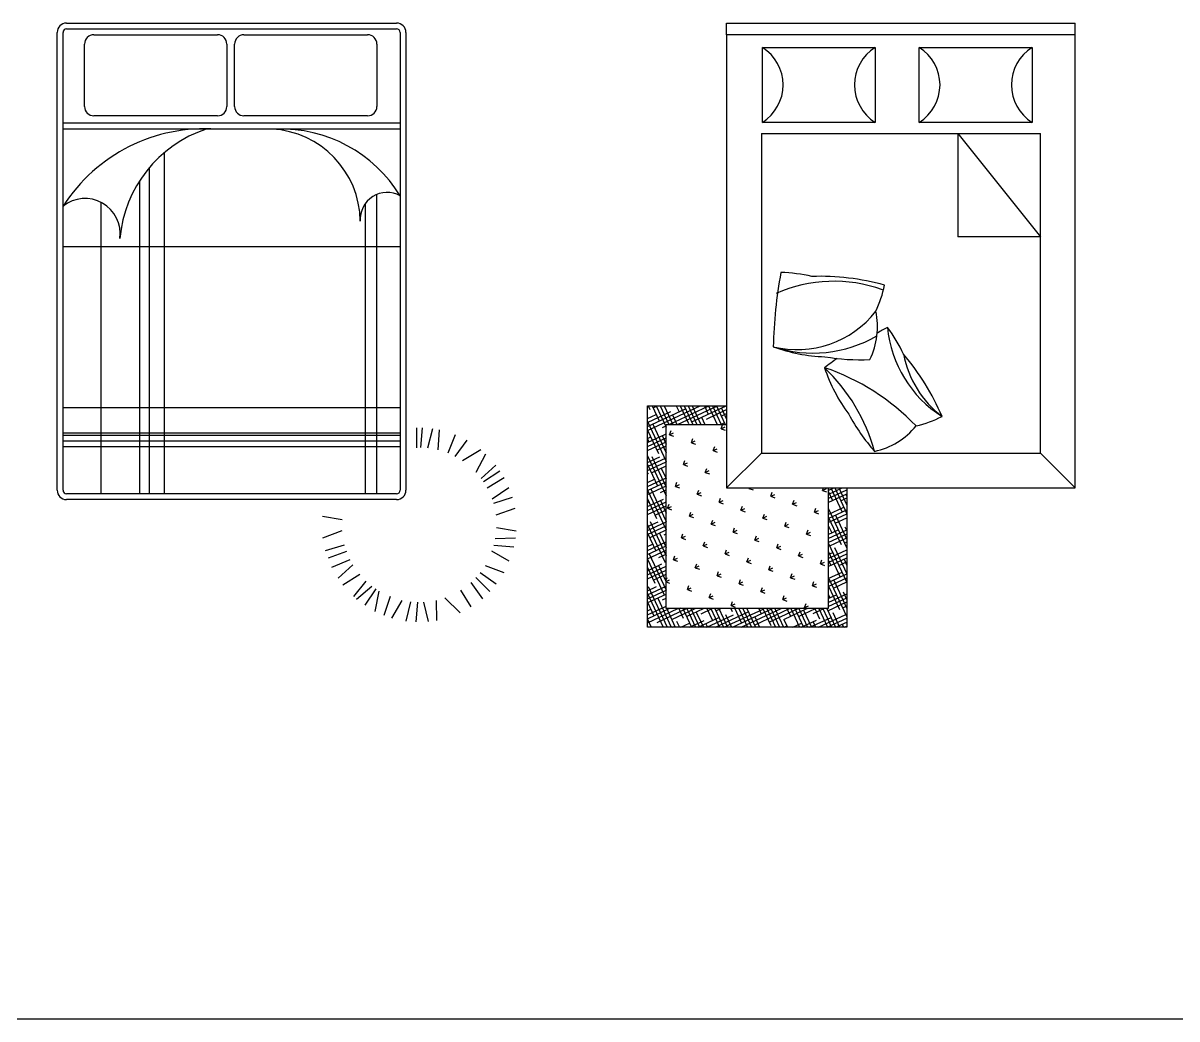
# Model space of a CAD drawing. Header units: millimetres. Extents: x 1787 to 68324, y 1435 to 30835.
# Drawn here: x 16845 to 21809, y 8173 to 12458 of the extents above; entities that cross this region are included whole.
import ezdxf

# ---------------------------------------------------------------- set-up
doc = ezdxf.new("R2010")
doc.units = ezdxf.units.MM
doc.layers.add('www.cad-blocks.net', color=7, linetype='Continuous')

# ---------------------------------------------------------------- blocks, each defined once
blk = doc.blocks.new('A$C20A07B91')
for p, q in [((0, 0.5668), (0, 2.5368)), ((0.025, 0.5668), (0.025, 2.5368)), ((0.04, 2.5768), (1.46, 2.5768)), ((0.04, 2.5518), (1.46, 2.5518)), ((1.475, 2.5368), (1.475, 0.5668)), ((1.5, 2.5368), (1.5, 0.5668)), ((0.1177, 2.2177), (0.1177, 2.4867)), ((0.1577, 2.5267), (0.6896, 2.5267)), ((0.7296, 2.4867), (0.7296, 2.2177)), ((0.7632, 2.2177), (0.7632, 2.4867)), ((0.8032, 2.5267), (1.3351, 2.5267)), ((1.3751, 2.4867), (1.3751, 2.2177)), ((1.475, 2.1455), (0.025, 2.1455)), ((0.6896, 2.1777), (0.1577, 2.1777)), ((1.3351, 2.1777), (0.8032, 2.1777)), ((1.475, 2.1208), (0.025, 2.1208)), ((0.4594, 2.0186), (0.4594, 0.5518)), ((0.3952, 1.9538), (0.3952, 0.5518)), ((0.3537, 1.8973), (0.3537, 0.5518)), ((1.3735, 1.8387), (1.3735, 0.5518)), ((0.1881, 1.8055), (0.1881, 0.5518)), ((1.325, 1.7998), (1.325, 0.5518)), ((1.475, 1.6146), (0.025, 1.6146)), ((1.475, 0.9216), (0.025, 0.9216)), ((1.475, 0.8127), (0.025, 0.8127)), ((1.475, 0.8028), (0.025, 0.8028)), ((1.5448, 0.8348), (1.5455, 0.7499)), ((1.5699, 0.8347), (1.5633, 0.7501)), ((1.6143, 0.831), (1.5932, 0.7481)), ((1.6427, 0.8261), (1.6378, 0.7402)), ((1.7121, 0.8051), (1.6806, 0.7263)), ((1.475, 0.778), (0.025, 0.778)), ((1.475, 0.7533), (0.025, 0.7533)), ((1.7614, 0.7816), (1.7107, 0.7125)), ((1.8218, 0.7404), (1.7431, 0.6933)), ((1.8424, 0.7223), (1.8011, 0.6437)), ((1.8863, 0.6743), (1.8232, 0.6171)), ((1.9045, 0.6491), (1.833, 0.6034)), ((1.9224, 0.6197), (1.8494, 0.5764)), ((1.46, 0.5518), (0.04, 0.5518)), ((1.9429, 0.5771), (1.8708, 0.5282)), ((1.46, 0.5268), (0.04, 0.5268)), ((1.9576, 0.5356), (1.8768, 0.5097)), ((1.1413, 0.4558), (1.2253, 0.4415)), ((1.9686, 0.4882), (1.8872, 0.4594)), ((1.9739, 0.3913), (1.8896, 0.4048)), ((1.1432, 0.3625), (1.2252, 0.3937)), ((1.9708, 0.3609), (1.8845, 0.3578)), ((1.1543, 0.3074), (1.2354, 0.3323)), ((1.2446, 0.3031), (1.1649, 0.2741)), ((1.9448, 0.2622), (1.8701, 0.3046)), ((1.9636, 0.322), (1.8777, 0.3283)), ((1.1813, 0.2354), (1.2596, 0.2685)), ((1.2719, 0.2461), (1.2078, 0.1886)), ((1.3016, 0.2043), (1.2293, 0.1587)), ((1.888, 0.1627), (1.8187, 0.2117)), ((1.8402, 0.2426), (1.9212, 0.2128)), ((1.328, 0.1761), (1.2751, 0.1095)), ((1.2875, 0.0985), (1.3538, 0.154)), ((1.7796, 0.17), (1.8287, 0.1002)), ((1.8616, 0.1317), (1.8013, 0.1913)), ((1.37, 0.1423), (1.3226, 0.0719)), ((1.3681, 0.0451), (1.3852, 0.1325)), ((1.4315, 0.1093), (1.4056, 0.0283)), ((1.6678, 0.1036), (1.7332, 0.0388)), ((1.7812, 0.065), (1.736, 0.1369)), ((1.44, 0.0166), (1.4837, 0.0929)), ((1.5197, 0.0868), (1.499, 0.0039)), ((1.5447, 0), (1.5511, 0.0847)), ((1.5756, 0.0852), (1.5955, 0.0016)), ((1.6305, 0.0929), (1.6312, 0.0064))]:
    blk.add_line(p, q)
for centre, radius, start, end in [((0.04, 2.5368), 0.04, 90, 180), ((0.04, 2.5368), 0.015, 90, 180), ((1.46, 2.5368), 0.04, 0, 90), ((1.46, 2.5368), 0.015, 0, 90), ((0.1577, 2.4867), 0.04, 90, 180), ((0.6896, 2.4867), 0.04, 0, 90), ((0.8032, 2.4867), 0.04, 90, 180), ((1.3351, 2.4867), 0.04, 0, 90), ((0.1577, 2.2177), 0.04, 180, 270), ((0.6896, 2.2177), 0.04, 270, 0), ((0.8032, 2.2177), 0.04, 180, 270), ((1.3351, 2.2177), 0.04, 270, 0), ((0.6351, 1.3977), 0.7248, 86.02, 147.3152), ((0.8125, 1.604), 0.5445, 108.3719, 175.104), ((0.9022, 1.72), 0.4013, 0.6841, 87.0689), ((0.9629, 1.5212), 0.5999, 31.3858, 91.9458), ((1.419, 1.7323), 0.1157, 61.0871, 183.7565), ((0.1193, 1.6701), 0.1519, 352.5961, 128.4013), ((0.04, 0.5668), 0.04, 180, 270), ((0.04, 0.5668), 0.015, 180, 270), ((1.46, 0.5668), 0.04, 270, 0), ((1.46, 0.5668), 0.015, 270, 0)]:
    blk.add_arc(centre, radius, start, end)
blk = doc.blocks.new('A$C39D7735F')
for p, q in [((0.3398, 2.5996), (1.8401, 2.5996)), ((0.3398, 2.5484), (0.3398, 2.5996)), ((1.8401, 0.5996), (1.8401, 2.5996)), ((0.3398, 2.5484), (0.3398, 0.5996)), ((1.8401, 2.5484), (0.3398, 2.5484)), ((0.4939, 2.1721), (0.4939, 2.495)), ((0.4939, 2.495), (0.9794, 2.495)), ((0.9794, 2.495), (0.9794, 2.1721)), ((1.1689, 2.1721), (1.1689, 2.495)), ((1.1689, 2.495), (1.6544, 2.495)), ((1.6544, 2.495), (1.6544, 2.1721)), ((0.9794, 2.1721), (0.4939, 2.1721)), ((1.6544, 2.1721), (1.1689, 2.1721)), ((0.4898, 2.125), (0.4898, 0.7496)), ((0.4898, 2.125), (1.6901, 2.125)), ((1.3347, 2.125), (1.6901, 1.6798)), ((1.3347, 2.125), (1.3347, 1.6798)), ((1.6901, 0.7496), (1.6901, 2.125)), ((1.6901, 1.6798), (1.3347, 1.6798)), ((0, 0), (0, 0.9526)), ((0, 0.9526), (0.3398, 0.9526)), ((0, 0.9502), (0.0053, 0.9526)), ((0.0005, 0.8469), (0.227, 0.9526)), ((0.0029, 0.9526), (0.0099, 0.9375)), ((0.0201, 0.9526), (0.0505, 0.8875)), ((0.0241, 0.9442), (0.0422, 0.9526)), ((0.0374, 0.9526), (0.08, 0.8612)), ((0.0546, 0.9526), (0.0919, 0.8726)), ((0.0719, 0.9526), (0.1092, 0.8726)), ((0.0925, 0.8726), (0.2641, 0.9526)), ((0.1236, 0.9526), (0.1355, 0.9271)), ((0.1295, 0.8726), (0.301, 0.9526)), ((0.1408, 0.9526), (0.176, 0.8771)), ((0.1581, 0.9526), (0.1954, 0.8726)), ((0.1753, 0.9526), (0.2126, 0.8726)), ((0.1902, 0.8837), (0.338, 0.9526)), ((0.1925, 0.9526), (0.2299, 0.8726)), ((0.2443, 0.9526), (0.261, 0.9167)), ((0.2615, 0.9526), (0.2988, 0.8726)), ((0.2787, 0.9526), (0.3161, 0.8726)), ((0.296, 0.9526), (0.3333, 0.8726)), ((0.3177, 0.9431), (0.3398, 0.8957)), ((0, 0.864), (0.1638, 0.9403)), ((0, 0.8812), (0.1005, 0.9281)), ((0, 0.8984), (0.0373, 0.9158)), ((0.1071, 0.9139), (0.1264, 0.8726)), ((0.2327, 0.9035), (0.2471, 0.8726)), ((0.2535, 0.8959), (0.3398, 0.9362)), ((0.3167, 0.9082), (0.3398, 0.919)), ((0, 0.8849), (0.08, 0.7133)), ((0, 0.8479), (0.0467, 0.7478)), ((0.0222, 0.8743), (0.08, 0.7503)), ((0.0637, 0.8592), (0.08, 0.8668)), ((0.08, 0.08), (0.08, 0.8726)), ((0.08, 0.8726), (0.3398, 0.8726)), ((0.0946, 0.8282), (0.101, 0.8459)), ((0.3143, 0.8726), (0.3299, 0.8799)), ((0.3167, 0.8538), (0.3231, 0.8714)), ((0.3167, 0.8538), (0.3337, 0.8617)), ((0.3167, 0.8538), (0.3343, 0.8474)), ((0, 0.795), (0.0769, 0.8309)), ((0, 0.8122), (0.0137, 0.8186)), ((0, 0.7778), (0.08, 0.8151)), ((0, 0.811), (0.0061, 0.7978)), ((0, 0.7605), (0.08, 0.7978)), ((0.0628, 0.8243), (0.08, 0.7873)), ((0.0946, 0.8282), (0.1116, 0.8362)), ((0.0946, 0.8282), (0.1122, 0.8218)), ((0.1885, 0.794), (0.1949, 0.8117)), ((0.1885, 0.794), (0.2055, 0.802)), ((0.0401, 0.762), (0.08, 0.7806)), ((0.1885, 0.794), (0.2061, 0.7876)), ((0.2825, 0.7598), (0.2889, 0.7775)), ((0.2825, 0.7598), (0.2995, 0.7678)), ((0.2825, 0.7598), (0.3001, 0.7534)), ((0.3398, 0.5996), (0.4898, 0.7496)), ((0.4898, 0.7496), (1.6901, 0.7496)), ((1.8401, 0.5996), (1.6901, 0.7496)), ((0, 0.737), (0.08, 0.5654)), ((0, 0.7088), (0.0533, 0.7336)), ((0, 0.6916), (0.08, 0.7289)), ((0, 0.6743), (0.08, 0.7116)), ((0, 0.7), (0.0429, 0.6081)), ((0.0184, 0.7346), (0.08, 0.6024)), ((0.1543, 0.7001), (0.1607, 0.7177)), ((0.1543, 0.7001), (0.1713, 0.708)), ((0.1543, 0.7001), (0.1719, 0.6937)), ((0, 0.6631), (0.0023, 0.6581)), ((0.0165, 0.6647), (0.08, 0.6944)), ((0.0589, 0.6846), (0.08, 0.6394)), ((0.0797, 0.677), (0.08, 0.6771)), ((0.2483, 0.6659), (0.2547, 0.6835)), ((0.2483, 0.6659), (0.2653, 0.6738)), ((0.2483, 0.6659), (0.2659, 0.6595)), ((0, 0.6054), (0.08, 0.6427)), ((0, 0.6226), (0.0297, 0.6364)), ((0, 0.5881), (0.08, 0.6254)), ((0, 0.5709), (0.08, 0.6082)), ((0.1201, 0.6061), (0.1265, 0.6237)), ((0.1201, 0.6061), (0.1371, 0.614)), ((0.1201, 0.6061), (0.1377, 0.5997)), ((0.3398, 0.5996), (1.8401, 0.5996)), ((0.4362, 0.5975), (0.4407, 0.5996)), ((0.4362, 0.5975), (0.437, 0.5996)), ((0.4362, 0.5975), (0.4539, 0.5911)), ((0.7523, 0.5888), (0.7563, 0.5996)), ((0.7523, 0.5888), (0.7693, 0.5968)), ((0.7774, 0.5996), (0.7774, 0.08)), ((0.7774, 0.5886), (0.801, 0.5996)), ((0.7774, 0.5713), (0.8379, 0.5996)), ((0.7882, 0.5996), (0.8367, 0.4955)), ((0.8054, 0.5996), (0.8574, 0.488)), ((0.8227, 0.5996), (0.8574, 0.525)), ((0.8574, 0.5996), (0.8574, 0)), ((0, 0.5891), (0.0796, 0.4184)), ((0, 0.5521), (0.0391, 0.4684)), ((0, 0.5192), (0.0693, 0.5515)), ((0.0145, 0.5949), (0.08, 0.4545)), ((0.0561, 0.5798), (0.08, 0.5909)), ((0.2141, 0.5719), (0.2205, 0.5895)), ((0.2141, 0.5719), (0.2311, 0.5798)), ((0.2141, 0.5719), (0.2317, 0.5655)), ((0.3081, 0.5377), (0.3145, 0.5553)), ((0.5302, 0.5633), (0.5366, 0.5809)), ((0.5302, 0.5633), (0.5472, 0.5712)), ((0.5302, 0.5633), (0.5478, 0.5569)), ((0.6242, 0.5291), (0.6306, 0.5467)), ((0.7523, 0.5888), (0.77, 0.5824)), ((0.7774, 0.5541), (0.8574, 0.5914)), ((0.7774, 0.5856), (0.7961, 0.5456)), ((0.7774, 0.5369), (0.8574, 0.5742)), ((0.831, 0.5446), (0.8574, 0.5569)), ((0.8528, 0.572), (0.8574, 0.562)), ((0, 0.5364), (0.006, 0.5392)), ((0, 0.5019), (0.08, 0.5392)), ((0, 0.4847), (0.08, 0.522)), ((0.0324, 0.4826), (0.08, 0.5047)), ((0.0551, 0.5449), (0.08, 0.4915)), ((0.0859, 0.5121), (0.0923, 0.5298)), ((0.0859, 0.5121), (0.1029, 0.5201)), ((0.0859, 0.5121), (0.1035, 0.5057)), ((0.3081, 0.5377), (0.3251, 0.5456)), ((0.3081, 0.5377), (0.3257, 0.5313)), ((0.402, 0.5035), (0.4084, 0.5211)), ((0.402, 0.5035), (0.419, 0.5114)), ((0.402, 0.5035), (0.4197, 0.4971)), ((0.6242, 0.5291), (0.6412, 0.537)), ((0.6242, 0.5291), (0.6418, 0.5226)), ((0.7181, 0.4949), (0.7246, 0.5125)), ((0.7181, 0.4949), (0.7351, 0.5028)), ((0.7774, 0.4851), (0.8442, 0.5163)), ((0.7774, 0.5117), (0.8574, 0.3401)), ((0.7774, 0.4679), (0.8574, 0.5052)), ((0.7774, 0.5024), (0.781, 0.5041)), ((0, 0.433), (0.0457, 0.4542)), ((0, 0.4157), (0.08, 0.453)), ((0.0107, 0.4552), (0.08, 0.3066)), ((0.1799, 0.4779), (0.1863, 0.4956)), ((0.1799, 0.4779), (0.1969, 0.4859)), ((0.1799, 0.4779), (0.1975, 0.4715)), ((0.2739, 0.4437), (0.2803, 0.4613)), ((0.2739, 0.4437), (0.2909, 0.4517)), ((0.496, 0.4693), (0.5024, 0.4869)), ((0.496, 0.4693), (0.513, 0.4772)), ((0.496, 0.4693), (0.5136, 0.4629)), ((0.59, 0.4351), (0.5964, 0.4527)), ((0.7181, 0.4949), (0.7358, 0.4884)), ((0.7774, 0.4507), (0.8574, 0.488)), ((0.7774, 0.4747), (0.8329, 0.3558)), ((0.8074, 0.4474), (0.8574, 0.4707)), ((0.8084, 0.4823), (0.8574, 0.3771)), ((0, 0.4412), (0.0758, 0.2787)), ((0, 0.3985), (0.08, 0.4358)), ((0, 0.4043), (0.0352, 0.3287)), ((0.0088, 0.3853), (0.08, 0.4185)), ((0.0513, 0.4052), (0.08, 0.3436)), ((0.0721, 0.3976), (0.08, 0.4013)), ((0.1457, 0.384), (0.1521, 0.4016)), ((0.2739, 0.4437), (0.2915, 0.4373)), ((0.3678, 0.4095), (0.3742, 0.4271)), ((0.3678, 0.4095), (0.3848, 0.4175)), ((0.3678, 0.4095), (0.3855, 0.4031)), ((0.59, 0.4351), (0.607, 0.443)), ((0.59, 0.4351), (0.6076, 0.4287)), ((0.6839, 0.4009), (0.6904, 0.4185)), ((0.6839, 0.4009), (0.7009, 0.4088)), ((0.6839, 0.4009), (0.7016, 0.3945)), ((0.7774, 0.4378), (0.7923, 0.4059)), ((0.7774, 0.3989), (0.8206, 0.4191)), ((0.7774, 0.3817), (0.8574, 0.419)), ((0.7774, 0.3645), (0.8574, 0.4018)), ((0.8489, 0.4323), (0.8574, 0.4141)), ((0, 0.3295), (0.08, 0.3668)), ((0, 0.3467), (0.022, 0.357)), ((0, 0.3123), (0.08, 0.3496)), ((0.1457, 0.384), (0.1627, 0.3919)), ((0.1457, 0.384), (0.1633, 0.3776)), ((0.2397, 0.3498), (0.2461, 0.3674)), ((0.2397, 0.3498), (0.2567, 0.3577)), ((0.2397, 0.3498), (0.2573, 0.3433)), ((0.4618, 0.3753), (0.4682, 0.3929)), ((0.4618, 0.3753), (0.4788, 0.3833)), ((0.4618, 0.3753), (0.4794, 0.3689)), ((0.5558, 0.3411), (0.5622, 0.3587)), ((0.5558, 0.3411), (0.5728, 0.349)), ((0.7774, 0.3638), (0.8574, 0.1923)), ((0.7838, 0.3502), (0.8574, 0.3845)), ((0.847, 0.3624), (0.8574, 0.3673)), ((0, 0.295), (0.08, 0.3323)), ((0.0069, 0.3155), (0.08, 0.1588)), ((0.0484, 0.3004), (0.08, 0.3151)), ((0.1115, 0.29), (0.1179, 0.3076)), ((0.1115, 0.29), (0.1285, 0.2979)), ((0.3336, 0.3156), (0.34, 0.3332)), ((0.3336, 0.3156), (0.3506, 0.3235)), ((0.3336, 0.3156), (0.3512, 0.3091)), ((0.4276, 0.2814), (0.434, 0.299)), ((0.5558, 0.3411), (0.5734, 0.3347)), ((0.6497, 0.3069), (0.6562, 0.3245)), ((0.6497, 0.3069), (0.6667, 0.3148)), ((0.6497, 0.3069), (0.6674, 0.3005)), ((0.7774, 0.2955), (0.8574, 0.3328)), ((0.7774, 0.3268), (0.8291, 0.2161)), ((0.7774, 0.3127), (0.797, 0.3219)), ((0.7774, 0.2783), (0.8574, 0.3156)), ((0.7774, 0.261), (0.8574, 0.2983)), ((0.8046, 0.3426), (0.8574, 0.2292)), ((0, 0.2933), (0.072, 0.139)), ((0, 0.2433), (0.0616, 0.2721)), ((0, 0.2261), (0.08, 0.2634)), ((0, 0.2564), (0.0314, 0.189)), ((0.0475, 0.2655), (0.08, 0.1957)), ((0.1115, 0.29), (0.1291, 0.2836)), ((0.2055, 0.2558), (0.2119, 0.2734)), ((0.2055, 0.2558), (0.2225, 0.2637)), ((0.2055, 0.2558), (0.2231, 0.2494)), ((0.4276, 0.2814), (0.4446, 0.2893)), ((0.4276, 0.2814), (0.4452, 0.2749)), ((0.5216, 0.2472), (0.528, 0.2648)), ((0.5216, 0.2472), (0.5386, 0.2551)), ((0.7437, 0.2727), (0.7501, 0.2903)), ((0.7437, 0.2727), (0.7607, 0.2806)), ((0.7437, 0.2727), (0.7613, 0.2663)), ((0.7774, 0.2899), (0.7885, 0.2662)), ((0.8234, 0.2652), (0.8574, 0.2811)), ((0.8451, 0.2926), (0.8574, 0.2662)), ((0, 0.2088), (0.08, 0.2461)), ((0.0248, 0.2032), (0.08, 0.2289)), ((0.08, 0.2035), (0.0837, 0.2136)), ((0.08, 0.1973), (0.0943, 0.2039)), ((0.2994, 0.2216), (0.3058, 0.2392)), ((0.2994, 0.2216), (0.3164, 0.2295)), ((0.2994, 0.2216), (0.317, 0.2152)), ((0.3934, 0.1874), (0.3998, 0.205)), ((0.5216, 0.2472), (0.5392, 0.2407)), ((0.6155, 0.213), (0.622, 0.2306)), ((0.6155, 0.213), (0.6325, 0.2209)), ((0.6155, 0.213), (0.6332, 0.2065)), ((0.7774, 0.2093), (0.8366, 0.2369)), ((0.7774, 0.1921), (0.8574, 0.2294)), ((0.7774, 0.2159), (0.8574, 0.0444)), ((0.7774, 0.1748), (0.8574, 0.2121)), ((0.8007, 0.2029), (0.8574, 0.0813)), ((0, 0.1399), (0.08, 0.1772)), ((0, 0.1571), (0.038, 0.1748)), ((0, 0.1226), (0.08, 0.1599)), ((0.0031, 0.1758), (0.0851, 0)), ((0.08, 0.195), (0.0949, 0.1896)), ((0.1713, 0.1618), (0.1777, 0.1794)), ((0.1713, 0.1618), (0.1882, 0.1697)), ((0.1713, 0.1618), (0.1889, 0.1554)), ((0.3934, 0.1874), (0.4104, 0.1953)), ((0.3934, 0.1874), (0.411, 0.181)), ((0.4874, 0.1532), (0.4938, 0.1708)), ((0.4874, 0.1532), (0.5044, 0.1611)), ((0.4874, 0.1532), (0.505, 0.1468)), ((0.7095, 0.1788), (0.7159, 0.1964)), ((0.7095, 0.1788), (0.7265, 0.1867)), ((0.7095, 0.1788), (0.7271, 0.1723)), ((0.7774, 0.179), (0.8252, 0.0764)), ((0.7998, 0.168), (0.8574, 0.1949)), ((0.8413, 0.1529), (0.8574, 0.1183)), ((0, 0.1455), (0.0678, 0)), ((0, 0.1085), (0.0276, 0.0493)), ((0.0012, 0.1059), (0.08, 0.1427)), ((0.0437, 0.1257), (0.1023, 0)), ((0.0644, 0.1182), (0.08, 0.1254)), ((0.2652, 0.1276), (0.2716, 0.1452)), ((0.2652, 0.1276), (0.2822, 0.1355)), ((0.2652, 0.1276), (0.2828, 0.1212)), ((0.3592, 0.0934), (0.3656, 0.111)), ((0.3592, 0.0934), (0.3762, 0.1013)), ((0.5813, 0.119), (0.5877, 0.1366)), ((0.5813, 0.119), (0.5983, 0.1269)), ((0.5813, 0.119), (0.599, 0.1126)), ((0.6753, 0.0848), (0.6817, 0.1024)), ((0.7762, 0.0708), (0.8574, 0.1087)), ((0.7774, 0.1059), (0.8574, 0.1432)), ((0.7774, 0.142), (0.7847, 0.1265)), ((0.7774, 0.1231), (0.813, 0.1397)), ((0.7774, 0.0886), (0.8574, 0.1259)), ((0, 0.0537), (0.0776, 0.0899)), ((0, 0.0364), (0.0934, 0.08)), ((0, 0.0192), (0.1304, 0.08)), ((0, 0.0709), (0.0144, 0.0776)), ((0.0408, 0.021), (0.1674, 0.08)), ((0.7774, 0.08), (0.08, 0.08)), ((0.0842, 0.0757), (0.1195, 0)), ((0.1041, 0.0332), (0.2044, 0.08)), ((0.134, 0.08), (0.1531, 0.0389)), ((0.1415, 0.08), (0.1435, 0.0855)), ((0.1512, 0.08), (0.1885, 0)), ((0.1673, 0.0455), (0.2413, 0.08)), ((0.1684, 0.08), (0.2057, 0)), ((0.1857, 0.08), (0.223, 0)), ((0.2098, 0.0653), (0.2402, 0)), ((0.2306, 0.0577), (0.2783, 0.08)), ((0.2374, 0.08), (0.2381, 0.0785)), ((0.2546, 0.08), (0.2787, 0.0285)), ((0.2546, 0), (0.3703, 0.0539)), ((0.2719, 0.08), (0.3092, 0)), ((0.2891, 0.08), (0.3264, 0)), ((0.2916, 0), (0.4335, 0.0662)), ((0.2938, 0.07), (0.3153, 0.08)), ((0.3064, 0.08), (0.3437, 0)), ((0.3286, 0), (0.4967, 0.0784)), ((0.3353, 0.0549), (0.3609, 0)), ((0.3581, 0.08), (0.3636, 0.0681)), ((0.3592, 0.0934), (0.3768, 0.087)), ((0.3656, 0), (0.5371, 0.08)), ((0.3753, 0.08), (0.4042, 0.018)), ((0.3926, 0.08), (0.4299, 0)), ((0.4025, 0), (0.5741, 0.08)), ((0.4098, 0.08), (0.4471, 0)), ((0.427, 0.08), (0.4644, 0)), ((0.4599, 0.0095), (0.6111, 0.08)), ((0.4788, 0.08), (0.4892, 0.0577)), ((0.496, 0.08), (0.5298, 0.0076)), ((0.5133, 0.08), (0.5506, 0)), ((0.5232, 0.0218), (0.648, 0.08)), ((0.5305, 0.08), (0.5678, 0)), ((0.5477, 0.08), (0.585, 0)), ((0.5864, 0.034), (0.685, 0.08)), ((0.5995, 0.08), (0.6147, 0.0472)), ((0.6167, 0.08), (0.654, 0)), ((0.6339, 0.08), (0.6712, 0)), ((0.6497, 0.0463), (0.722, 0.08)), ((0.6512, 0.08), (0.6885, 0)), ((0.6714, 0.0736), (0.7057, 0)), ((0.6753, 0.0848), (0.6923, 0.0927)), ((0.6753, 0.0848), (0.6884, 0.08)), ((0.7129, 0.0585), (0.7589, 0.08)), ((0.7201, 0.08), (0.7403, 0.0368)), ((0.7353, 0), (0.8526, 0.0547)), ((0.7374, 0.08), (0.7747, 0)), ((0.7546, 0.08), (0.7919, 0)), ((0.7719, 0.08), (0.8092, 0)), ((0.7969, 0.0632), (0.8264, 0)), ((0.8394, 0.083), (0.8574, 0.0914)), ((0, 0.0345), (0.0161, 0)), ((0.1067, 0), (0.1173, 0.0049)), ((0.1248, 0.0257), (0.1368, 0)), ((0.1437, 0), (0.1805, 0.0172)), ((0.1807, 0), (0.2438, 0.0294)), ((0.2177, 0), (0.307, 0.0417)), ((0.2504, 0.0152), (0.2575, 0)), ((0.3759, 0.0048), (0.3782, 0)), ((0.4609, 0.0444), (0.4816, 0)), ((0.5864, 0.034), (0.6023, 0)), ((0.5874, 0), (0.5996, 0.0057)), ((0.6244, 0), (0.6629, 0.018)), ((0.6613, 0), (0.7261, 0.0302)), ((0.6983, 0), (0.7894, 0.0425)), ((0.712, 0.0236), (0.723, 0)), ((0.7722, 0), (0.8574, 0.0397)), ((0.8092, 0), (0.8574, 0.0225)), ((0.8375, 0.0132), (0.8436, 0)), ((0.8462, 0), (0.8574, 0.0052)), ((0.8574, 0), (0, 0))]:
    blk.add_line(p, q)
for centre, radius, start, end in [((0.3925, 2.3336), 0.1906, 302.1202, 57.8798), ((1.0808, 2.3336), 0.1906, 122.1202, 237.8798), ((1.0675, 2.3336), 0.1906, 302.1202, 57.8798), ((1.7558, 2.3336), 0.1906, 122.1202, 237.8798), ((2.5183, 1.1656), 1.9779, 169.4884, 178.8054), ((0.5563, 0.8661), 0.6606, 76.8226, 88.4988), ((0.7414, 0.4612), 1.0487, 74.6278, 91.8845), ((0.8012, 0.8688), 0.6197, 70.2936, 113.6414), ((0.5359, 1.5699), 0.4932, 334.767, 348.5998), ((0.6434, 1.6241), 0.4297, 256.1849, 322.0017), ((0.6673, 1.2926), 0.3218, 334.0418, 12.0262), ((0.7118, 1.7272), 0.5476, 251.81, 300.1351), ((1.9583, -0.4578), 1.9779, 117.9248, 119.3793), ((0.504, 0.8928), 0.6606, 25.259, 36.9351), ((1.5388, 1.3371), 0.509, 185.3391, 237.6895), ((0.7842, 1.8724), 0.7086, 249.9163, 268.2487), ((1.9583, -0.4578), 1.9779, 125.2966, 127.2418), ((0.916, 2.0399), 0.8892, 260.0607, 272.6202), ((1.533, 1.2562), 0.4391, 190.6986, 232.6864), ((0.3019, 0.4961), 1.0487, 23.0642, 40.3209), ((0.2217, 0.5497), 0.7827, 15.336, 46.4193), ((1.4339, 1.3399), 0.7086, 198.3527, 216.6851), ((0.4518, 0.1955), 0.9718, 43.6306, 71.4288), ((1.6471, 1.3408), 0.8892, 208.4971, 221.0566), ((1.0426, 1.3463), 0.4932, 283.2034, 297.0362), ((0.9071, 1.0709), 0.3218, 282.4782, 320.4625)]:
    blk.add_arc(centre, radius, start, end)
blk = doc.blocks.new('A$C3CB44AB0')
blk.add_blockref('A$C39D7735F', (0, 0))
blk = doc.blocks.new('format')
at = {"color": 155, "true_color": 0x546d8e}
blk.add_line((47364.4, 17655.7), (110172.9, 17655.7), dxfattribs=at)

msp = doc.modelspace()

# ---------------------------------------------------------------- block references
at = {"xscale": 1000, "yscale": 1000, "zscale": 1000}
for name, p in [('A$C20A07B91', (16991.9, 9880.8)), ('A$C3CB44AB0', (19531.3, 9858.1))]:
    msp.add_blockref(name, p, dxfattribs=at)
at = {"layer": 'www.cad-blocks.net'}
msp.add_blockref('format', (-41848.5, -9482.9), dxfattribs=at)

doc.saveas('drawing.dxf')
